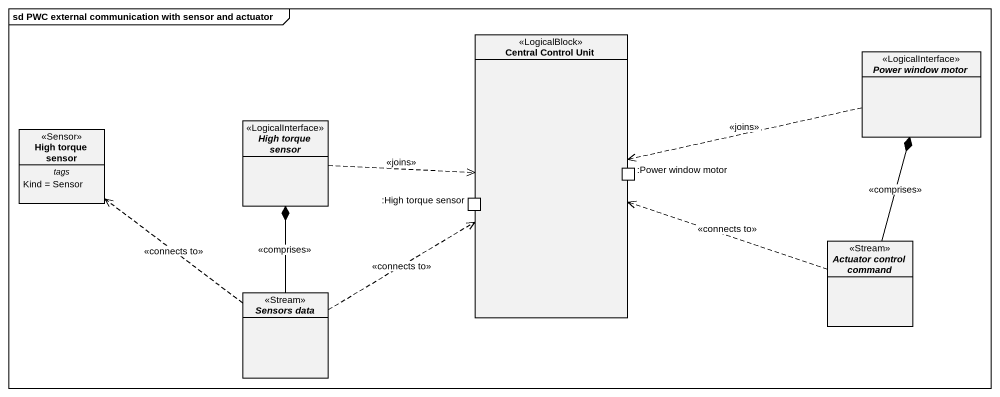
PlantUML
@startuml
mainframe sd PWC external communication with sensor and actuator
allowmixing
hide circle
hide empty members
rectangle "Central Control Unit" as Central_Control_Unit <<LogicalBlock>> {
  port ":High torque sensor" as High_torque_sensor_3 <<Port>>
  port ":Power window motor" as Power_window_motor_2 <<Port>>
}
interface "Power window motor" as Power_window_motor <<LogicalInterface>>
interface "High torque sensor" as High_torque_sensor <<LogicalInterface>>
class "High torque sensor" as High_torque_sensor_2 <<Sensor>> {
  -- tags --
  Kind = Sensor
}
interface "Actuator control command" as Actuator_control_command <<Stream>>
interface "Sensors data" as Sensors_data <<Stream>>
Power_window_motor .left.> Central_Control_Unit : <<joins>>
High_torque_sensor .right.> Central_Control_Unit : <<joins>>
Actuator_control_command .left.> Central_Control_Unit : <<connects to>>
Actuator_control_command -up-* Power_window_motor : <<comprises>>
Sensors_data .right.> Central_Control_Unit : <<connects to>>
Sensors_data -up-* High_torque_sensor : <<comprises>>
Sensors_data .up.> High_torque_sensor_2 : <<connects to>>
@enduml
